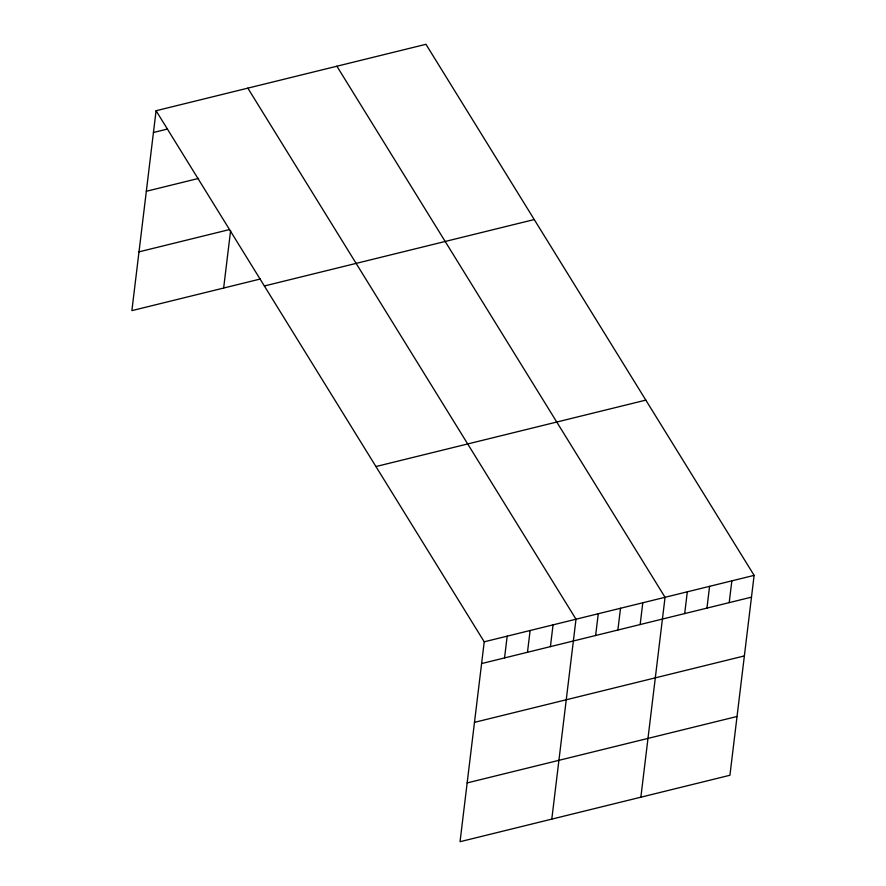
<?xml version="1.0" encoding="UTF-8"?>
<svg xmlns="http://www.w3.org/2000/svg" width="886" height="886" viewBox="0 0 886 886"><rect width="100%" height="100%" fill="white"/><g stroke="black" fill="none" stroke-linecap="round" stroke-linejoin="round"><path stroke-width="1.33" d="M156.08 110.728L484.232 641.807L460.044 841.7L729.92 775.272L754.119 575.368L425.956 44.3L156.08 110.728L131.881 310.632L260.318 279.012M223.649 288.039L230.604 230.559M504.544 657.921L507.18 636.159M527.48 652.273L530.116 630.511M550.416 646.636L553.052 624.863M551.801 819.118L576 619.214L247.836 88.146M595.625 635.506L598.26 613.732M617.885 630.024L620.521 608.261M640.157 624.541L642.793 602.779M640.866 797.19L665.054 597.297L336.89 66.217M684.69 613.588L687.314 591.815M706.95 608.106L709.586 586.333M729.211 602.624L731.847 580.851M153.444 132.501L167.465 129.046M146.323 191.276L198.575 178.418M139.002 251.845L229.485 229.574M264.371 285.979L534.247 219.551M375.941 466.545L645.828 400.118M484.232 641.807L754.119 575.368M481.596 663.57L751.483 597.142M474.486 722.356L744.362 655.928M467.155 782.914L737.041 716.486"/></g></svg>
